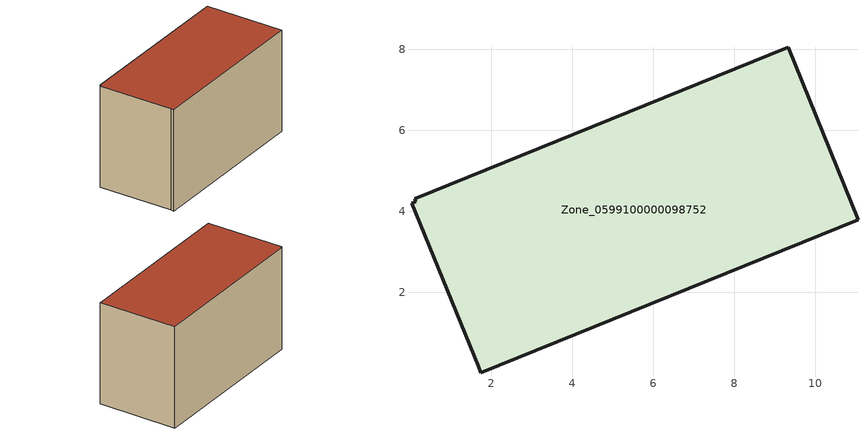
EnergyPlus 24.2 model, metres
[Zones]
Zone_0599100000098752
 floor ground (C_G): 0.1,4.3 9.33,8.05 11.05,3.79 1.74,0.01 1.67,0.18 0.03,4.19 0.13,4.23 z2.87
 wall outside (C_F): 9.33,8.05 0.1,4.3 0.13,4.23 0.03,4.19 1.67,0.18 1.74,0.01 11.05,3.79 9.33,8.05 z2.87:8.81
 roof outside (C_R): 1.74,0.01 11.05,3.79 9.33,8.05 0.1,4.3 0.13,4.23 0.03,4.19 1.67,0.18 z8.81
[BUILDING]
Pand.0599100000098752: North Axis=0; Terrain=City; Loads Convergence Tolerance Value=0.04; Temperature Convergence Tolerance Value=0.4; Solar Distribution=FullExterior; Maximum Number of Warmup Days=25; Minimum Number of Warmup Days=1
[Site:Location]
Rotterdam.The.Hague.AP_ZH_NLD Design_Conditions: Latitude=51.96; Longitude=4.45; Time Zone=1; Elevation=-4.5
[SITE:GROUNDTEMPERATURE:BUILDINGSURFACE]
18, 18, 18, 18, 18, 18, 18, 18, 18, 18, 18, 18
[MATERIAL] Thermal Absorptance=0.9; Solar Absorptance=0.7; Visible Absorptance=0.7
Name | Roughness | Thickness | Conductivity | Density | Specific Heat
G.TI.1946-1964 | MediumSmooth | 0.15 | 1 | 540 | 1210
F.TI.1946-1964 | Rough | 0.3 | 0.857143 | 1920 | 840
R.TI.1946-1964 | MediumRough | 0.2 | 0.277778 | 1500 | 1000
[CONSTRUCTION]
C_G: G.TI.1946-1964
C_F: F.TI.1946-1964
C_R: R.TI.1946-1964
[ZONE]
Zone_0599100000098752: Type=1; Multiplier=1; Ceiling Height=Autocalculate; Volume=Autocalculate; Floor Area=autocalculate; Part of Total Floor Area=Yes
[ZONEINFILTRATION:DESIGNFLOWRATE]
Infil_Zone_0599100000098752: Zone or ZoneList or Space or SpaceList=Zone_0599100000098752; Schedule=AlwaysOn; Design Flow Rate Calculation Method=Flow/Area; Flow Rate per Floor Area=0.003; Constant Term Coefficient=1; Temperature Term Coefficient=0; Velocity Term Coefficient=0; Velocity Squared Term Coefficient=0
[HVACTEMPLATE:ZONE:IDEALLOADSAIRSYSTEM]
Zone_0599100000098752: Maximum Heating Supply Air Temperature=50; Minimum Cooling Supply Air Temperature=13; Maximum Heating Supply Air Humidity Ratio=0.0156; Minimum Cooling Supply Air Humidity Ratio=0.0077; Heating Limit=NoLimit; Cooling Limit=NoLimit; Dehumidification Control Type=ConstantSensibleHeatRatio; Cooling Sensible Heat Ratio=0.7; Dehumidification Setpoint=60; Humidification Control Type=None; Humidification Setpoint=30; Outdoor Air Method=None; Outdoor Air Flow Rate per Person=0.00944; Outdoor Air Flow Rate per Zone Floor Area=0; Outdoor Air Flow Rate per Zone=0; Demand Controlled Ventilation Type=None; Outdoor Air Economizer Type=NoEconomizer; Heat Recovery Type=None; Sensible Heat Recovery Effectiveness=0.7; Latent Heat Recovery Effectiveness=0.65
[ZONECONTROL:THERMOSTAT]
ThermostatControl_Zone_0599100000098752: Zone or ZoneList=Zone_0599100000098752; Control Type Schedule=DualSetpointControlType; Control 1=Thermostat_Zone_0599100000098752; Temperature Difference Between Cutout And Setpoint=0
[THERMOSTATSETPOINT:DUALSETPOINT]
Thermostat_Zone_0599100000098752: Heating Setpoint Temperature Schedule=HeatingSetpoint_Zone_0599100000098752; Cooling Setpoint Temperature Schedule=CoolingSetpoint_Zone_0599100000098752
[SCHEDULE:COMPACT]
HeatingSetpoint_Zone_0599100000098752: Through: 12/31, For: AllDays, Until: 24:00, 21
CoolingSetpoint_Zone_0599100000098752: Through: 12/31, For: AllDays, Until: 24:00, 24
DualSetpointControlType: Through: 12/31, For: AllDays, Until: 24:00, 4
AlwaysOn: Through: 12/31, For: AllDays, Until: 24:00, 1
